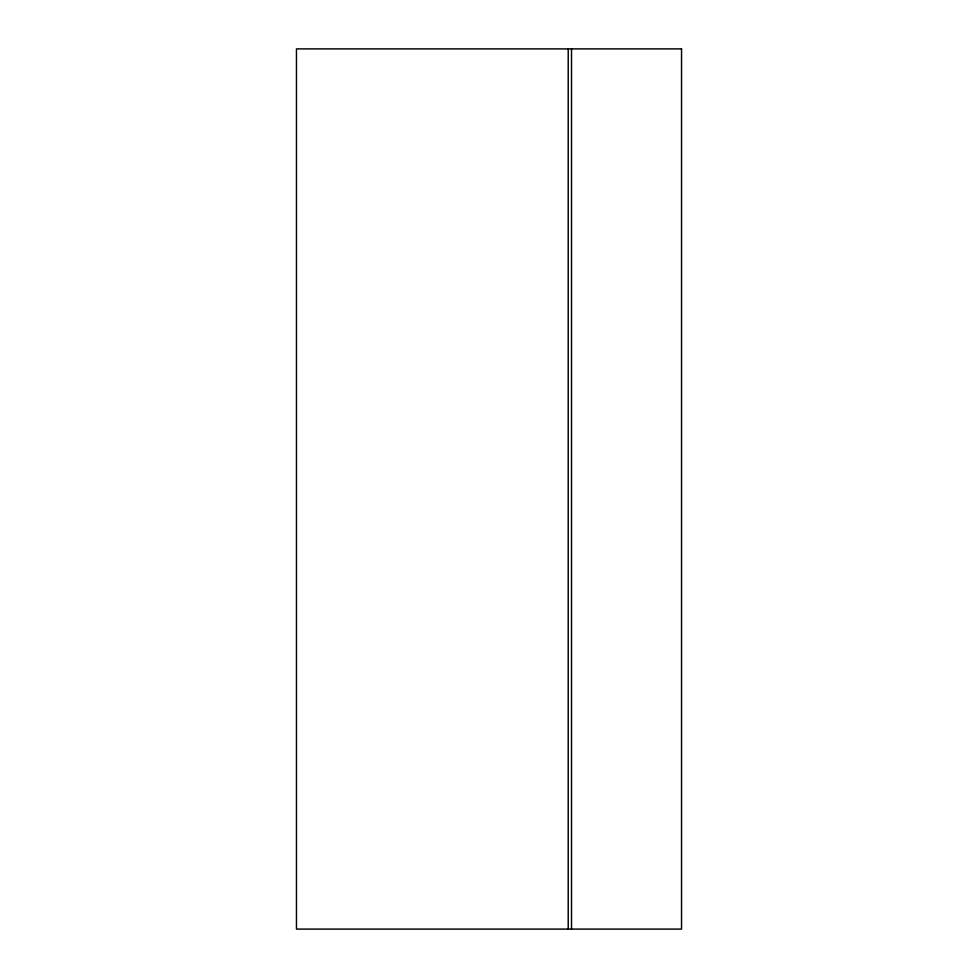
<?xml version="1.0" encoding="UTF-8"?>
<svg xmlns="http://www.w3.org/2000/svg" width="978" height="978" viewBox="0 0 978 978"><rect width="100%" height="100%" fill="white"/><g stroke="black" fill="none" stroke-linecap="round" stroke-linejoin="round"><path stroke-width="1.47" d="M571.519 48.9L571.519 929.1M568.218 48.9L568.218 929.1M681.544 48.9L296.456 48.9L296.456 929.1L681.544 929.1L681.544 48.9"/></g></svg>
